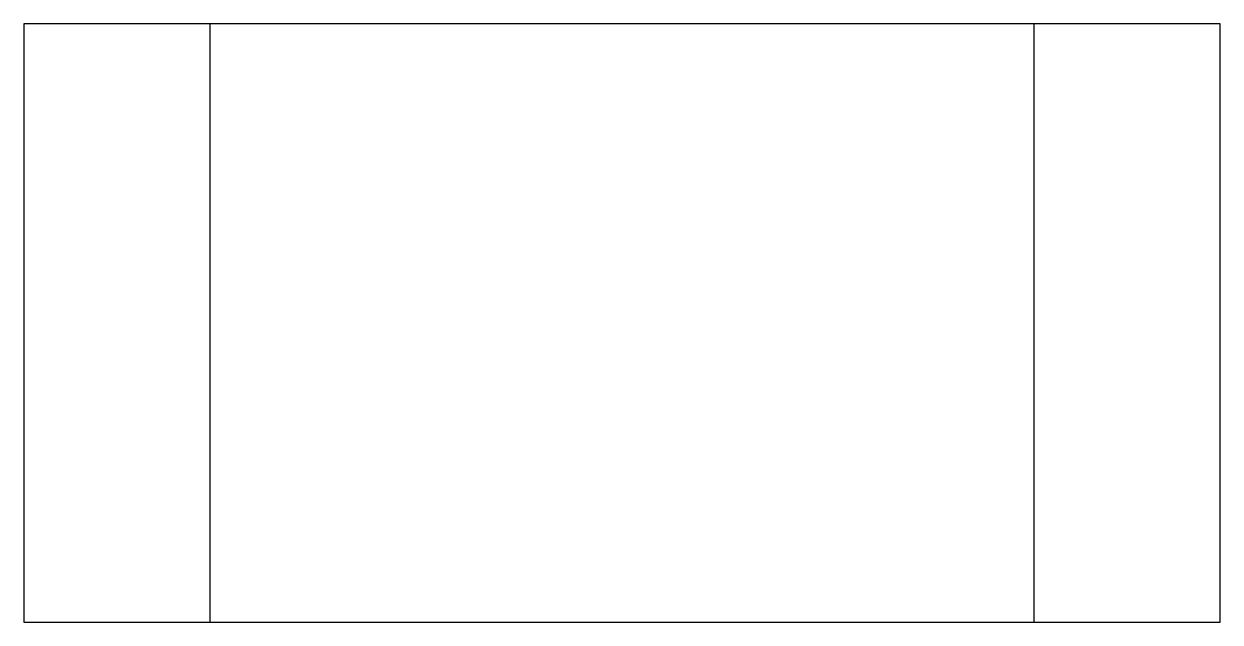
# Model space of a CAD drawing. Extents: x -105.51 to -104.49, y -148.75 to -148.25.
import ezdxf

# ---------------------------------------------------------------- set-up
doc = ezdxf.new("R2010")
doc.units = 0
doc.header["$MEASUREMENT"] = 0
doc.layers.add('LAYER_1', color=7, linetype='CONTINUOUS')

msp = doc.modelspace()

# ---------------------------------------------------------------- linework, layer by layer
at = {"layer": 'LAYER_1', "color": 7}
for points in [[(-105.508, -148.754), (-104.492, -148.754), (-104.492, -148.246), (-105.508, -148.246), (-105.508, -148.754)], [(-105.35, -148.754), (-104.65, -148.754), (-104.65, -148.246), (-105.35, -148.246), (-105.35, -148.754)]]:
    msp.add_lwpolyline(points, close=True, dxfattribs=at)

doc.saveas('drawing.dxf')
